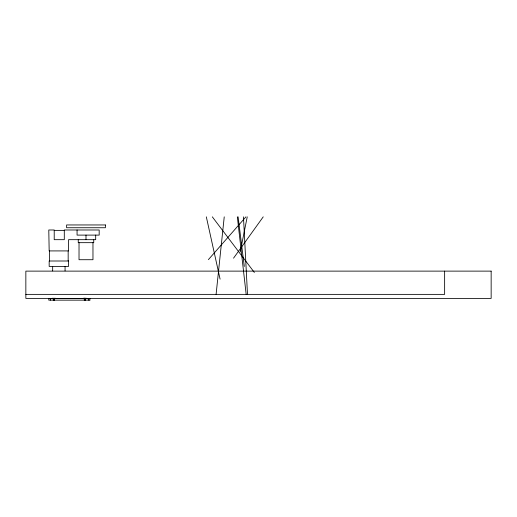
<?xml version="1.0" encoding="UTF-8"?>
<svg xmlns="http://www.w3.org/2000/svg" width="517" height="517" viewBox="0 0 517 517"><rect width="100%" height="100%" fill="white"/><g stroke="black" fill="none" stroke-linecap="round" stroke-linejoin="round"><path stroke-width="0.78" d="M216.093 294.373L224.236 216.849M240.185 252.044L247.236 216.849M233.535 258.17L263.231 216.849M208.383 259.644L245.943 216.849M84.62 298.225L85.053 298.225M54.214 230.375L64.295 230.375M25.85 294.373L444.633 294.373L444.633 271.121M52.12 298.29L55.526 298.29M83.134 298.29L86.539 298.29M89.868 298.6L48.792 298.6L48.785 300.151L89.868 300.151M212.325 216.849L254.358 272.459M206.328 216.849L220.087 279.148M238.111 216.849L244.289 266.449M237.335 216.849L246.176 294.373M243.462 216.849L247.494 294.373M95.69 235.106L95.69 239.681L68.554 239.681L68.554 250.919L49.173 250.919L48.785 229.987L54.214 229.987L54.214 239.681L64.295 239.681L64.295 229.987L99.18 229.987L99.18 235.106L77.065 235.106L77.065 229.987M93.745 239.681L93.745 242.667L78.248 242.667L78.248 239.681M92.97 242.667L92.97 259.721L79.023 259.721L79.023 242.667M89.874 298.6L89.874 300.151M88.323 298.6L88.323 300.151M85.996 235.106L85.996 239.681M85.376 298.6L85.376 300.151M84.988 298.6L84.988 300.151M84.678 298.6L84.678 300.151M84.29 298.6L84.29 300.151M68.166 250.919L68.166 261.001M65.064 266.423L65.064 270.882M54.369 298.6L54.369 300.151M53.981 298.6L53.981 300.151M53.671 298.6L53.671 300.151M53.283 298.6L53.283 300.151M52.663 266.423L52.663 270.882M50.336 298.6L50.336 300.151M49.561 250.919L49.561 261.001M105.378 224.953L66.615 224.953L66.615 227.738L105.378 227.738L105.378 224.953M68.554 261.001L49.173 261.001L49.173 266.423L68.554 266.423L68.554 261.001M491.15 271.121L25.85 271.121L25.85 298.406L491.15 298.406L491.15 271.121"/></g></svg>
